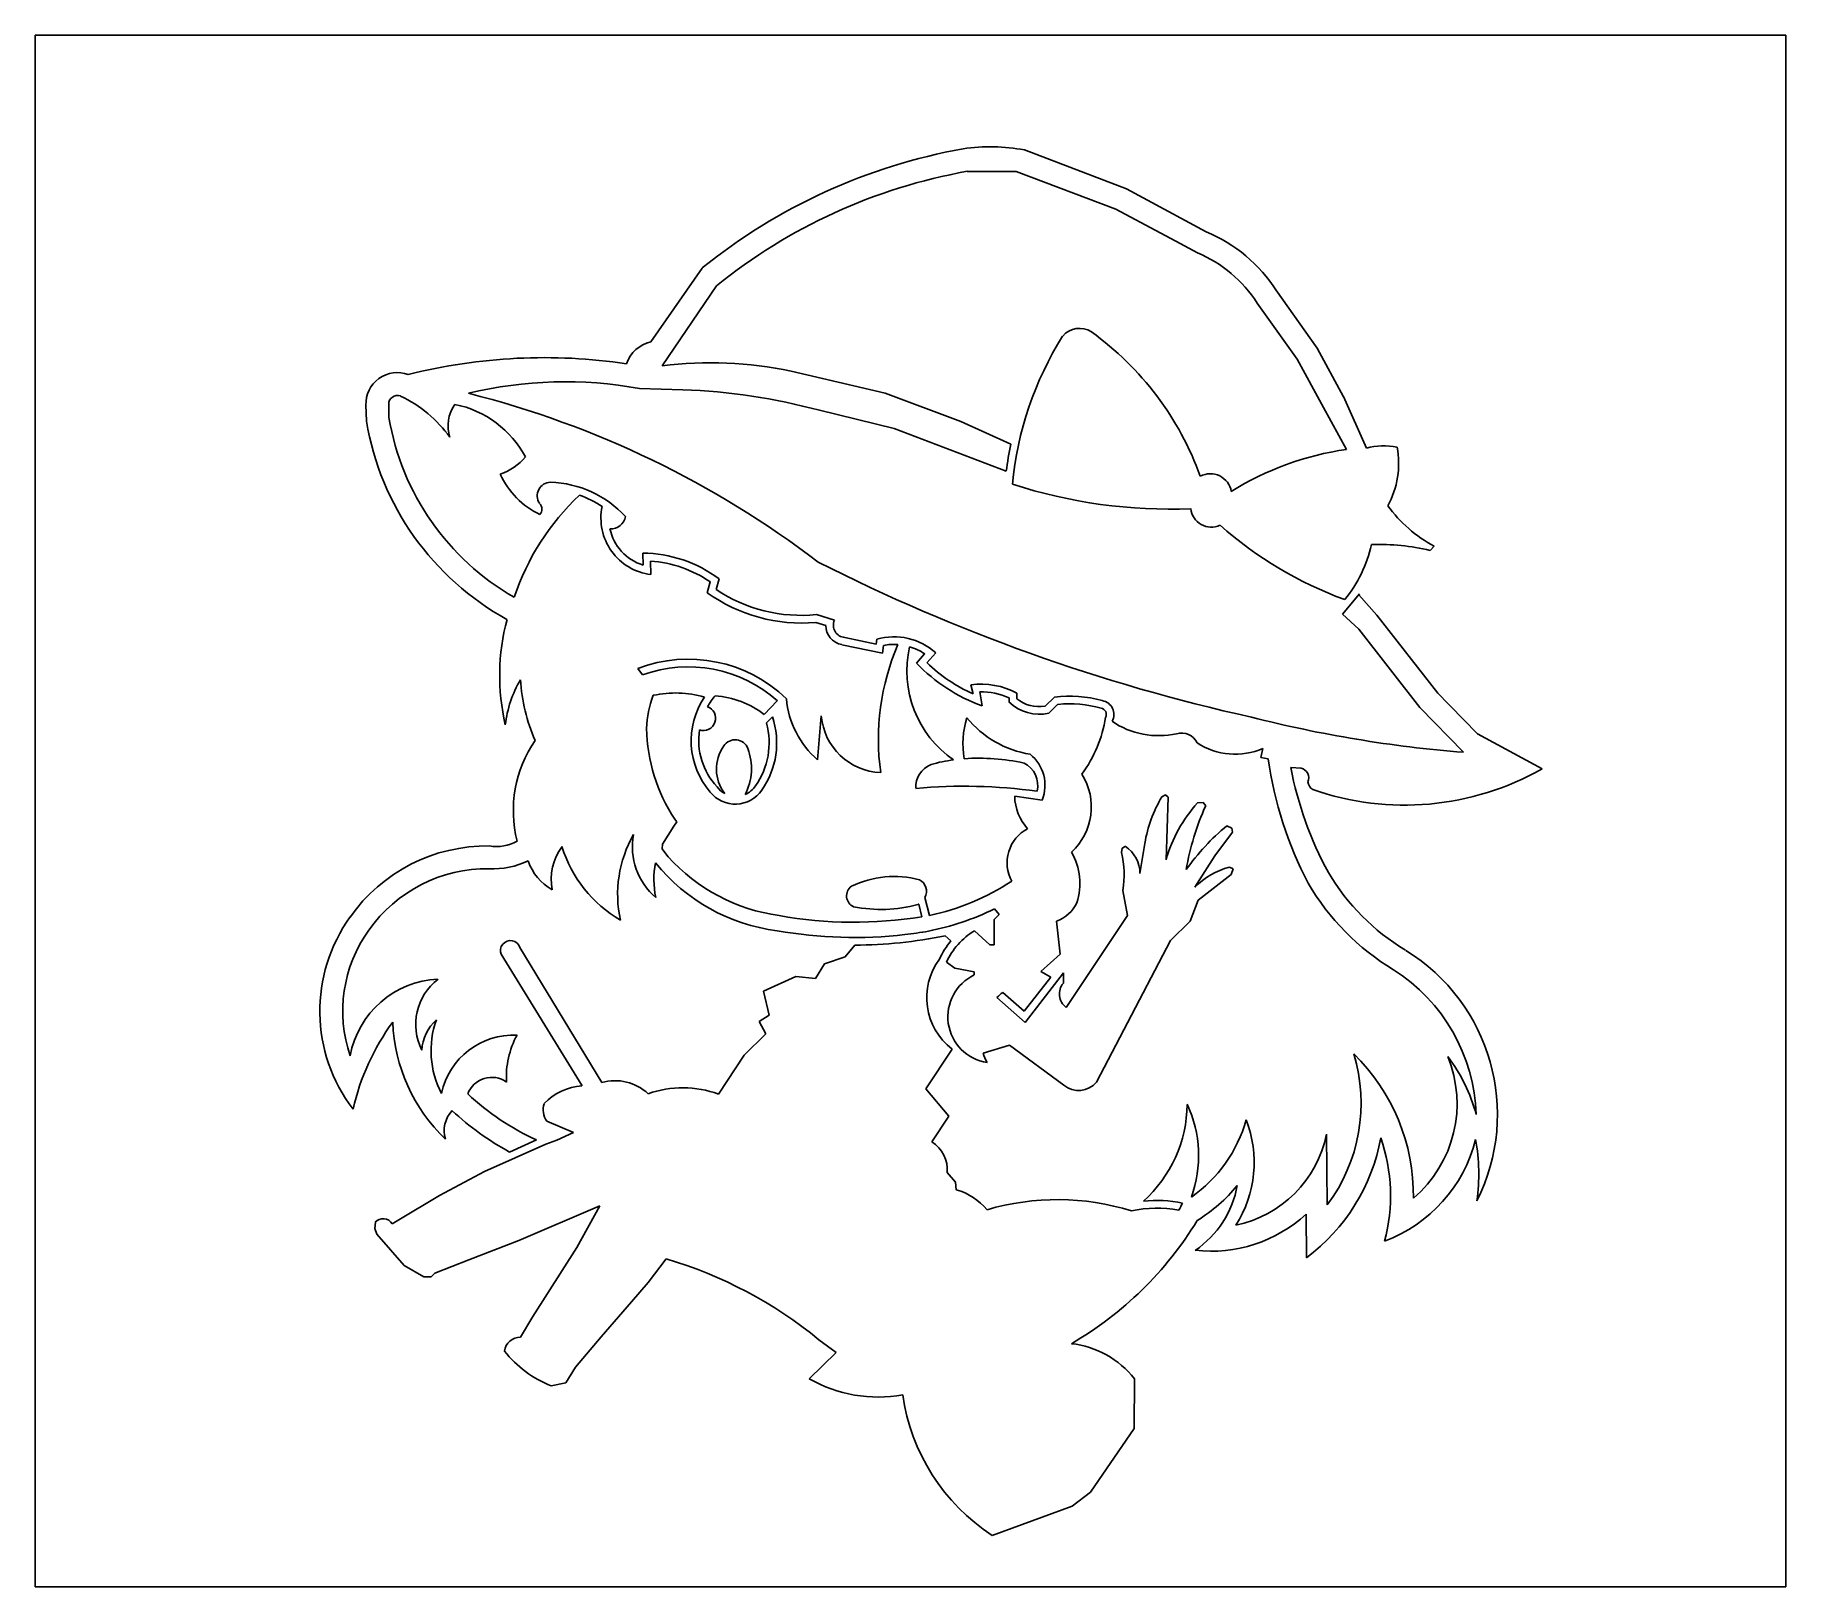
# Model space of a CAD drawing. Header units: inches. Extents: x 103.7 to 149.7, y 103.2 to 143.9.
import ezdxf

# ---------------------------------------------------------------- set-up
doc = ezdxf.new("R2010")
doc.units = ezdxf.units.IN
doc.header["$MEASUREMENT"] = 0
picture_1 = doc.add_image_def('image1.jpg', size_in_pixel=(599, 531))

msp = doc.modelspace()

# ---------------------------------------------------------------- linework, layer by layer
at = {"color": 1}
for p, q in [((129.682, 140.926), (132.36, 139.902)), ((128.182, 140.365), (129.469, 140.365)), ((129.469, 140.365), (132.076, 139.373)), ((132.36, 139.902), (134.453, 138.777)), ((132.076, 139.373), (133.765, 138.468)), ((133.765, 138.468), (134.222, 138.223)), ((119.883, 135.89), (121.229, 137.829)), ((120.178, 135.262), (121.606, 137.363)), ((135.785, 136.908), (136.834, 135.438)), ((136.273, 137.257), (137.361, 135.724)), ((137.361, 135.724), (138.051, 134.452)), ((123.566, 135.122), (126.029, 134.547)), ((136.834, 135.438), (137.524, 134.166)), ((119.588, 134.67), (120.724, 134.634)), ((112.412, 134.244), (112.424, 133.808)), ((113.012, 134.251), (113.015, 133.907)), ((124.306, 134.097), (126.268, 133.62)), ((126.029, 134.547), (128.018, 133.803)), ((137.524, 134.166), (138.127, 133.07)), ((138.049, 134.456), (138.651, 133.103)), ((128.018, 133.803), (129.327, 133.206)), ((129.207, 132.501), (126.268, 133.62)), ((140.426, 130.535), (140.322, 130.422)), ((119.68, 130.038), (119.674, 130.352)), ((119.886, 129.789), (119.878, 130.143)), ((121.444, 129.595), (121.364, 129.312)), ((121.676, 129.676), (121.595, 129.395)), ((138.027, 128.746), (138.469, 129.285)), ((138.449, 129.259), (138.921, 128.721)), ((124.232, 128.737), (124.698, 128.589)), ((138.449, 128.352), (138.027, 128.746)), ((140.522, 126.674), (138.921, 128.721)), ((124.211, 128.534), (124.47, 128.452)), ((124.973, 128.14), (125.791, 127.966)), ((140.049, 126.305), (138.449, 128.352)), ((124.89, 127.949), (125.956, 127.727)), ((125.791, 127.966), (125.811, 128.093)), ((125.956, 127.727), (125.988, 127.93)), ((127.066, 127.708), (126.854, 127.465)), ((127.355, 127.735), (127.127, 127.474)), ((119.667, 127.156), (119.54, 127.322)), ((128.28, 126.898), (128.339, 126.656)), ((123.201, 126.477), (122.858, 126.12)), ((128.513, 126.715), (128.573, 126.346)), ((129.282, 126.555), (129.278, 126.446)), ((129.486, 126.677), (129.481, 126.532)), ((130.224, 126.338), (130.472, 126.575)), ((130.325, 126.149), (130.563, 126.384)), ((141.199, 125.126), (140.049, 126.305)), ((141.564, 125.611), (140.479, 126.724)), ((123.072, 126.054), (122.913, 125.89)), ((124.259, 124.928), (124.355, 126.078)), ((143.258, 124.695), (141.564, 125.611)), ((135.939, 125.229), (135.885, 124.992)), ((135.885, 124.992), (136.075, 124.953)), ((136.667, 124.73), (136.937, 124.709)), ((133.288, 123.958), (133.382, 124.008)), ((133.382, 124.008), (133.455, 123.952)), ((129.427, 123.973), (130.145, 123.871)), ((133.455, 123.952), (133.397, 122.309)), ((134.221, 123.8), (134.373, 123.807)), ((134.373, 123.807), (134.437, 123.725)), ((120.19, 122.713), (120.491, 123.185)), ((120.563, 123.298), (120.491, 123.185)), ((120.515, 123.369), (120.563, 123.298)), ((134.992, 123.199), (135.121, 123.138)), ((135.121, 123.138), (135.14, 123.029)), ((120.19, 122.713), (120.178, 122.593)), ((132.327, 122.659), (132.246, 122.608)), ((132.712, 121.943), (132.841, 122.737)), ((135.14, 123.029), (134.674, 122.407)), ((120.178, 122.593), (120.249, 122.5)), ((120.249, 122.5), (120.337, 122.387)), ((132.246, 122.608), (132.227, 122.495)), ((134.674, 122.407), (134.149, 121.587)), ((135.101, 121.924), (134.236, 121.248)), ((135.061, 122.112), (135.161, 122.072)), ((135.161, 122.072), (135.101, 121.924)), ((127.071, 121.317), (127.191, 120.849)), ((132.387, 120.842), (132.265, 121.504)), ((134.236, 121.248), (134.028, 120.7)), ((126.909, 121.144), (126.994, 120.812)), ((128.891, 120.74), (129.016, 120.867)), ((128.894, 121.019), (129.016, 120.867)), ((130.779, 118.435), (132.387, 120.842)), ((128.772, 120.073), (128.371, 120.447)), ((128.886, 120.076), (128.891, 120.74)), ((130.622, 119.827), (130.525, 120.7)), ((134.028, 120.7), (133.513, 120.193)), ((118.599, 116.462), (116.452, 120.006)), ((124.981, 119.763), (125.235, 120.067)), ((127.608, 120.313), (127.756, 120.178)), ((128.886, 120.076), (128.772, 120.073)), ((133.513, 120.193), (131.572, 116.472)), ((115.957, 119.827), (118.079, 116.373)), ((124.442, 119.58), (124.205, 119.192)), ((124.981, 119.763), (124.442, 119.58)), ((127.637, 119.617), (127.859, 119.46)), ((127.859, 119.46), (128.366, 119.363)), ((130.112, 119.378), (130.622, 119.827)), ((123.688, 119.246), (122.836, 118.859)), ((124.205, 119.192), (123.688, 119.246)), ((128.366, 119.363), (128.368, 119.287)), ((129.678, 118.332), (130.373, 119.229)), ((129.706, 118.042), (130.71, 119.337)), ((130.373, 119.229), (130.112, 119.378)), ((130.703, 119.073), (130.71, 119.337)), ((122.836, 118.859), (122.987, 118.234)), ((128.962, 118.696), (129.706, 118.042)), ((129.117, 118.826), (129.678, 118.332)), ((122.987, 118.234), (122.728, 118.062)), ((122.728, 118.062), (122.901, 117.739)), ((122.901, 117.739), (122.33, 117.179)), ((122.33, 117.179), (121.661, 116.16)), ((127.785, 117.34), (127.098, 116.3)), ((129.291, 117.44), (128.599, 117.231)), ((130.718, 116.393), (129.291, 117.44)), ((127.098, 116.3), (127.697, 115.578)), ((117.156, 115.454), (117.856, 115.157)), ((127.697, 115.578), (127.256, 114.909)), ((117.131, 114.85), (115.521, 114.126)), ((116.883, 114.958), (116.178, 114.641)), ((117.418, 114.953), (117.131, 114.85)), ((117.856, 115.157), (117.418, 114.953)), ((137.604, 115.108), (137.626, 113.255)), ((115.521, 114.126), (114.344, 113.501)), ((127.657, 114.103), (127.875, 113.852)), ((114.344, 113.501), (113.276, 112.865)), ((127.875, 113.852), (127.895, 113.653)), ((116.425, 112.321), (118.55, 113.232)), ((118.55, 113.232), (117.939, 112.132)), ((137.073, 113.013), (137.078, 111.868)), ((112.659, 112.797), (112.647, 112.636)), ((112.647, 112.636), (112.7, 112.487)), ((113.276, 112.865), (113.099, 112.76)), ((112.7, 112.487), (113.413, 111.662)), ((115.114, 111.811), (116.425, 112.321)), ((117.939, 112.132), (116.785, 110.327)), ((113.413, 111.662), (113.93, 111.363)), ((114.223, 111.465), (115.114, 111.811)), ((119.813, 111.215), (120.284, 111.836)), ((113.93, 111.363), (114.121, 111.363)), ((114.121, 111.363), (114.223, 111.465)), ((119.374, 110.714), (119.813, 111.215)), ((118.578, 109.789), (119.374, 110.714)), ((116.785, 110.327), (116.47, 109.784)), ((117.907, 108.997), (118.578, 109.789)), ((124.745, 109.382), (124.033, 108.693)), ((124.292, 109.716), (124.745, 109.382)), ((117.653, 108.59), (117.907, 108.997)), ((117.27, 108.504), (117.653, 108.59)), ((132.565, 107.392), (132.568, 108.69)), ((131.412, 105.716), (132.565, 107.392)), ((130.937, 105.349), (131.412, 105.716)), ((128.837, 104.584), (130.937, 105.349))]:
    msp.add_line(p, q, dxfattribs=at)
for centre, radius, start, end in [((128.793, 136.311), 4.699, 79.0925, 98.7789), ((130.745, 126.049), 15.144, 100.1537, 128.9313), ((130.745, 126.049), 14.544, 100.1537, 128.9313), ((132.921, 135.092), 3.991, 32.3836, 67.4377), ((132.921, 135.092), 3.391, 32.3836, 67.4377), ((138.205, 131.333), 8.874, 147.9296, 174.662), ((131.125, 135.668), 0.579, 57.318, 139.3694), ((126.73, 129.633), 8.044, 19.8558, 54.1778), ((117.095, 120.845), 14.633, 81.5337, 104.1303), ((120.061, 135.054), 0.854, 102.0367, 162.0052), ((113.238, 134.259), 0.827, 69.9083, 181.9137), ((121.466, 125.414), 9.932, 77.7954, 97.4531), ((117.643, 123.926), 10.918, 79.7422, 103.4666), ((120.171, 118.737), 15.907, 74.9325, 88.005), ((113.238, 134.259), 0.227, 69.9083, 181.9137), ((111.859, 131.398), 3.401, 35.8412, 64.6352), ((115.512, 133.696), 0.947, 144.0489, 198.86), ((114.194, 131.578), 2.73, 28.3012, 78.3346), ((108.874, 109.923), 25.396, 52.6681, 75.8064), ((119.636, 135.018), 7.313, 189.5254, 241.1875), ((119.636, 135.018), 6.713, 189.5254, 240.2295), ((138.205, 131.333), 9.074, 168.0858, 172.6062), ((115.455, 133.848), 1.503, 288.5959, 319.5158), ((139.226, 125.377), 7.771, 98.1277, 121.9958), ((139.115, 131.371), 1.794, 79.0608, 104.9653), ((137.19, 132.7), 2.306, 331.2352, 10.7939), ((117.925, 133.336), 2.191, 204.6234, 244.3355), ((134.559, 131.873), 0.558, 9.8106, 118.1128), ((122.399, 127.186), 6.417, 133.1232, 161.7929), ((117.259, 131.855), 0.354, 91.0469, 214.0775), ((117.174, 129.434), 2.776, 42.4615, 88.3657), ((117.174, 129.434), 2.576, 56.2088, 71.0072), ((133.505, 144.917), 13.412, 252.0449, 272.328), ((116.811, 131.503), 0.218, 319.4431, 44.6787), ((120.068, 131.271), 1.493, 168.2636, 262.9719), ((134.58, 131.566), 0.533, 185.265, 295.7573), ((142.171, 133.769), 3.675, 216.3619, 241.648), ((118.836, 131.382), 0.393, 266.2871, 349.1663), ((120.058, 131.256), 1.276, 192.0211, 252.7698), ((141.477, 138.532), 9.993, 228.1696, 250.1607), ((135.348, 131.356), 3.527, 320.8928, 347.1844), ((138.974, 124.628), 5.949, 76.8994, 91.7941), ((119.632, 126.924), 3.428, 53.3986, 89.2985), ((119.632, 126.924), 3.228, 55.8359, 85.6209), ((146.026, 172.96), 48.049, 243.0836, 257.5112), ((123.836, 132.758), 4.241, 234.3386, 275.0633), ((123.836, 132.758), 4.041, 236.323, 275.6235), ((121.62, 127.141), 5.701, 165.0583, 193.1221), ((124.99, 128.459), 0.319, 155.9094, 267.0909), ((124.99, 128.459), 0.519, 180.8159, 258.9566), ((126.26, 126.518), 1.638, 48.0177, 105.8851), ((132.13, 125.468), 6.278, 156.6894, 187.9837), ((126.26, 126.518), 1.438, 85.8293, 100.8893), ((129.434, 127.26), 2.835, 167.0422, 235.4576), ((126.26, 126.518), 1.438, 55.8784, 73.3662), ((120.866, 123.86), 3.708, 46.0728, 110.9531), ((120.866, 123.86), 3.508, 48.2481, 109.9806), ((130.09, 130.556), 4.475, 223.6967, 250.1938), ((130.09, 130.556), 4.275, 226.1391, 245.8316), ((119.07, 125.495), 3.023, 149.4767, 173.3287), ((121.066, 127.293), 4.608, 183.2708, 203.7947), ((128.54, 124.914), 2.001, 61.7964, 97.4742), ((122.408, 125.67), 2.636, 158.8574, 178.2342), ((120.526, 123.94), 2.742, 73.8325, 102.1374), ((123.002, 125.428), 2.06, 146.2277, 220.8097), ((121.262, 126.019), 0.322, 251.646, 70.3246), ((122.934, 125.443), 1.794, 139.3874, 150.648), ((121.352, 124.103), 2.518, 53.2578, 84.9676), ((125.842, 126.751), 2.414, 185.2551, 229.036), ((128.54, 124.914), 1.801, 65.7034, 90.89), ((130.076, 127.267), 1.145, 225.7683, 282.5604), ((130.064, 127.245), 0.921, 230.7489, 280.0305), ((130.862, 123.379), 3.22, 74.4446, 96.9618), ((130.862, 123.346), 3.052, 74.221, 95.6268), ((131.665, 126.122), 0.364, 329.9264, 80.4398), ((121.046, 125.367), 1.94, 324.6661, 15.6456), ((121.046, 125.367), 2.139, 324.8619, 18.745), ((125.971, 126.217), 1.622, 184.9029, 267.9254), ((130.47, 125.353), 2.399, 163.518, 189.489), ((130.267, 127.752), 2.712, 219.3259, 260.7439), ((128.497, 126.547), 3.349, 323.48, 351.2758), ((131.665, 126.122), 0.164, 329.9264, 80.4398), ((133.203, 127.732), 2.17, 235.7083, 282.5601), ((143.82, 158.198), 33.176, 255.7162, 265.4672), ((119.531, 123.592), 3.253, 145.5032, 194.1114), ((124.177, 125.816), 4.404, 180.8418, 213.7494), ((122.934, 125.443), 1.794, 171.3226, 223.083), ((122.095, 125.098), 0.357, 20.8638, 146.4623), ((133.798, 125.169), 0.462, 26.5762, 105.4177), ((135.21, 126.893), 1.817, 236.6396, 293.6522), ((122.655, 124.686), 1.051, 144.604, 217.722), ((121.027, 124.701), 1.496, 332.8231, 20.4912), ((128.102, 122.113), 2.825, 95.5992, 107.8595), ((128.492, 119.444), 5.527, 77.6797, 94.024), ((129.181, 124.263), 1.041, 337.8985, 51.338), ((146.074, 126.366), 10.099, 188.044, 207.568), ((127.466, 124.212), 0.633, 111.2963, 182.8271), ((129.366, 124.251), 0.667, 347.4357, 62.7341), ((129.828, 123.693), 1.61, 312.4951, 32.3469), ((146.169, 126.571), 9.679, 190.9651, 208.3873), ((136.876, 124.453), 0.264, 337.008, 76.6989), ((139.658, 131.01), 7.27, 250.6125, 299.6844), ((122.099, 124.609), 0.842, 218.7889, 325.7587), ((122.116, 124.579), 0.611, 216.3211, 241.3464), ((122.116, 124.579), 0.611, 293.326, 326.8588), ((128.09, 110.061), 14.175, 82.1892, 95.0849), ((137.355, 124.362), 0.236, 182.9836, 242.2157), ((130.739, 124), 1.312, 181.1949, 222.133), ((136.299, 122.163), 3.506, 149.1969, 170.5744), ((137.084, 121.245), 3.837, 138.2598, 163.9108), ((140.857, 120.858), 7.032, 155.9341, 170.2608), ((130.236, 122.227), 1.009, 117.7862, 208.4596), ((138.841, 118.575), 6.017, 129.7671, 144.7516), ((115.596, 118.268), 4.403, 89.3052, 144.8135), ((115.841, 123.707), 1.054, 259.5415, 300.5144), ((118.725, 121.79), 1.453, 143.664, 190.646), ((120.802, 123.658), 3.4, 197.2076, 239.6965), ((122.156, 121.4), 3.143, 150.0902, 192.459), ((121.157, 122.647), 1.756, 169.4988, 229.2974), ((131.843, 121.937), 0.87, 0.3931, 56.1516), ((115.739, 124.22), 2.152, 267.4313, 295.5444), ((117.963, 122.717), 1.368, 198.7126, 240.8618), ((122.322, 121.784), 2.357, 169.2515, 191.4505), ((123.82, 125.315), 4.909, 219.0268, 262.7176), ((123.921, 125.626), 4.831, 222.0981, 261.9987), ((129.501, 121.684), 1.636, 342.0408, 30.1454), ((129.827, 121.906), 2.471, 350.6351, 13.7798), ((115.596, 118.268), 3.803, 89.3052, 144.8135), ((126.266, 119.272), 2.595, 75.2422, 115.6106), ((126.779, 121.481), 0.335, 330.7696, 63.8671), ((125.947, 126.881), 6.16, 281.6554, 303.523), ((135.592, 120.134), 2.048, 105.0115, 134.7882), ((142.726, 124.987), 5.901, 210.7488, 238.8571), ((125.331, 121.361), 0.313, 126.686, 245.9778), ((142.717, 124.976), 6.488, 210.4111, 238.8737), ((115.435, 118.337), 4.231, 144.2471, 217.4532), ((125.209, 131.759), 11.091, 259.8186, 279.2606), ((125.923, 124.607), 3.604, 258.4859, 285.4774), ((126.764, 121.467), 0.354, 289.9357, 294.2254), ((125.86, 127.151), 6.841, 280.9749, 296.3296), ((130.223, 121.57), 0.921, 289.1863, 334.9568), ((115.435, 118.337), 3.631, 144.2471, 198.8589), ((125.217, 131.801), 11.533, 259.9179, 276.6371), ((125.86, 127.151), 6.841, 275.7641, 280.9749), ((129.344, 118.847), 1.872, 121.3211, 155.7255), ((116.202, 119.923), 0.263, 18.2483, 201.3858), ((125.217, 131.801), 11.733, 270.0871, 281.7546), ((129.344, 118.847), 2.072, 140.0346, 155.7255), ((137.04, 115.629), 5.048, 333.3132, 58.4033), ((128.817, 118.687), 1.697, 143.374, 232.5586), ((136.853, 115.474), 4.679, 1.8333, 57.5575), ((114.413, 116.723), 2.454, 92.5922, 169.659), ((115.217, 117.985), 1.501, 127.5557, 206.7619), ((128.888, 118.189), 1.214, 115.3297, 261.2761), ((131.038, 118.79), 0.439, 139.7491, 233.876), ((129.952, 117.673), 1.424, 125.9111, 134.061), ((118.086, 114.406), 6.162, 143.752, 167.2595), ((117.575, 118.207), 4.461, 182.0313, 226.4388), ((115.058, 117.233), 1.183, 132.3421, 176.2936), ((116.509, 117.296), 2.39, 160.1584, 207.8437), ((116.281, 115.78), 1.927, 87.1641, 168.0255), ((118.334, 116.62), 2.238, 151.0086, 183.6682), ((129.952, 117.673), 1.424, 198.093, 208.681), ((134.057, 115.92), 4.455, 323.2459, 16.8761), ((134.695, 113.498), 5.19, 359.2575, 45.7095), ((137.787, 115.905), 3.243, 310.2945, 22.4825), ((137.326, 114.506), 4.35, 14.8802, 37.3449), ((115.712, 115.928), 0.672, 54.7188, 159.4565), ((118.159, 114.918), 1.458, 93.1554, 137.1412), ((118.949, 115.252), 1.26, 46.7682, 106.144), ((120.722, 113.6), 2.727, 69.8612, 109.5032), ((131.105, 116.863), 0.609, 230.5152, 320.0689), ((119.727, 121.147), 6.811, 227.0214, 245.3253), ((117.548, 115.742), 0.487, 159.9441, 216.3283), ((130.461, 115.941), 3.492, 312.1095, 359.1873), ((131.054, 114.543), 3.196, 340.1838, 24.9586), ((115.208, 115.207), 0.744, 135.8017, 198.2049), ((119.727, 121.147), 7.411, 227.0214, 241.3941), ((131.969, 116.463), 3.66, 304.861, 344.5247), ((132.654, 114.37), 3.054, 327.3397, 21.4301), ((126.778, 114.168), 0.882, 355.7538, 57.1758), ((134.612, 115.713), 3.053, 281.5843, 348.5623), ((134.057, 115.92), 5.055, 306.7061, 349.6383), ((134.695, 113.498), 4.59, 344.8989, 19.2439), ((137.787, 115.905), 3.843, 290.3959, 345.9488), ((136.601, 114.058), 4.998, 351.9849, 10.5295), ((127.443, 112.074), 1.642, 39.8786, 74.0073), ((132.674, 114.234), 2.634, 304.4385, 349.7489), ((131.969, 116.463), 4.26, 301.843, 320.7131), ((130.548, 106.833), 6.559, 72.7966, 106.3431), ((133.154, 110.001), 3.168, 79.5231, 102.1346), ((133.154, 110.001), 3.368, 78.4184, 96.0016), ((126.724, 117.042), 8.031, 330.7362, 332.2323), ((134.574, 115.732), 3.693, 263.618, 312.5876), ((112.865, 112.613), 0.277, 32.1154, 138.3106), ((126.161, 117.77), 9.442, 300.2352, 328.5528), ((117.087, 100.944), 11.352, 50.6039, 73.6437), ((116.459, 109.366), 0.418, 88.5768, 172.8599), ((118.393, 111.287), 3.001, 218.5187, 248.0288), ((130.652, 107.2), 2.427, 37.8754, 83.7586), ((125.846, 111.882), 3.668, 240.385, 280.1168), ((131.73, 109.016), 5.293, 188.0903, 236.8575)]:
    msp.add_arc(centre, radius, start, end, dxfattribs=at)

# ---------------------------------------------------------------- pictures from other files: only their frames are drawn
image = msp.add_image(picture_1, insert=(103.733, 103.231), size_in_units=(45.923, 40.71))
image.dxf.flags = 7

doc.saveas('drawing.dxf')
